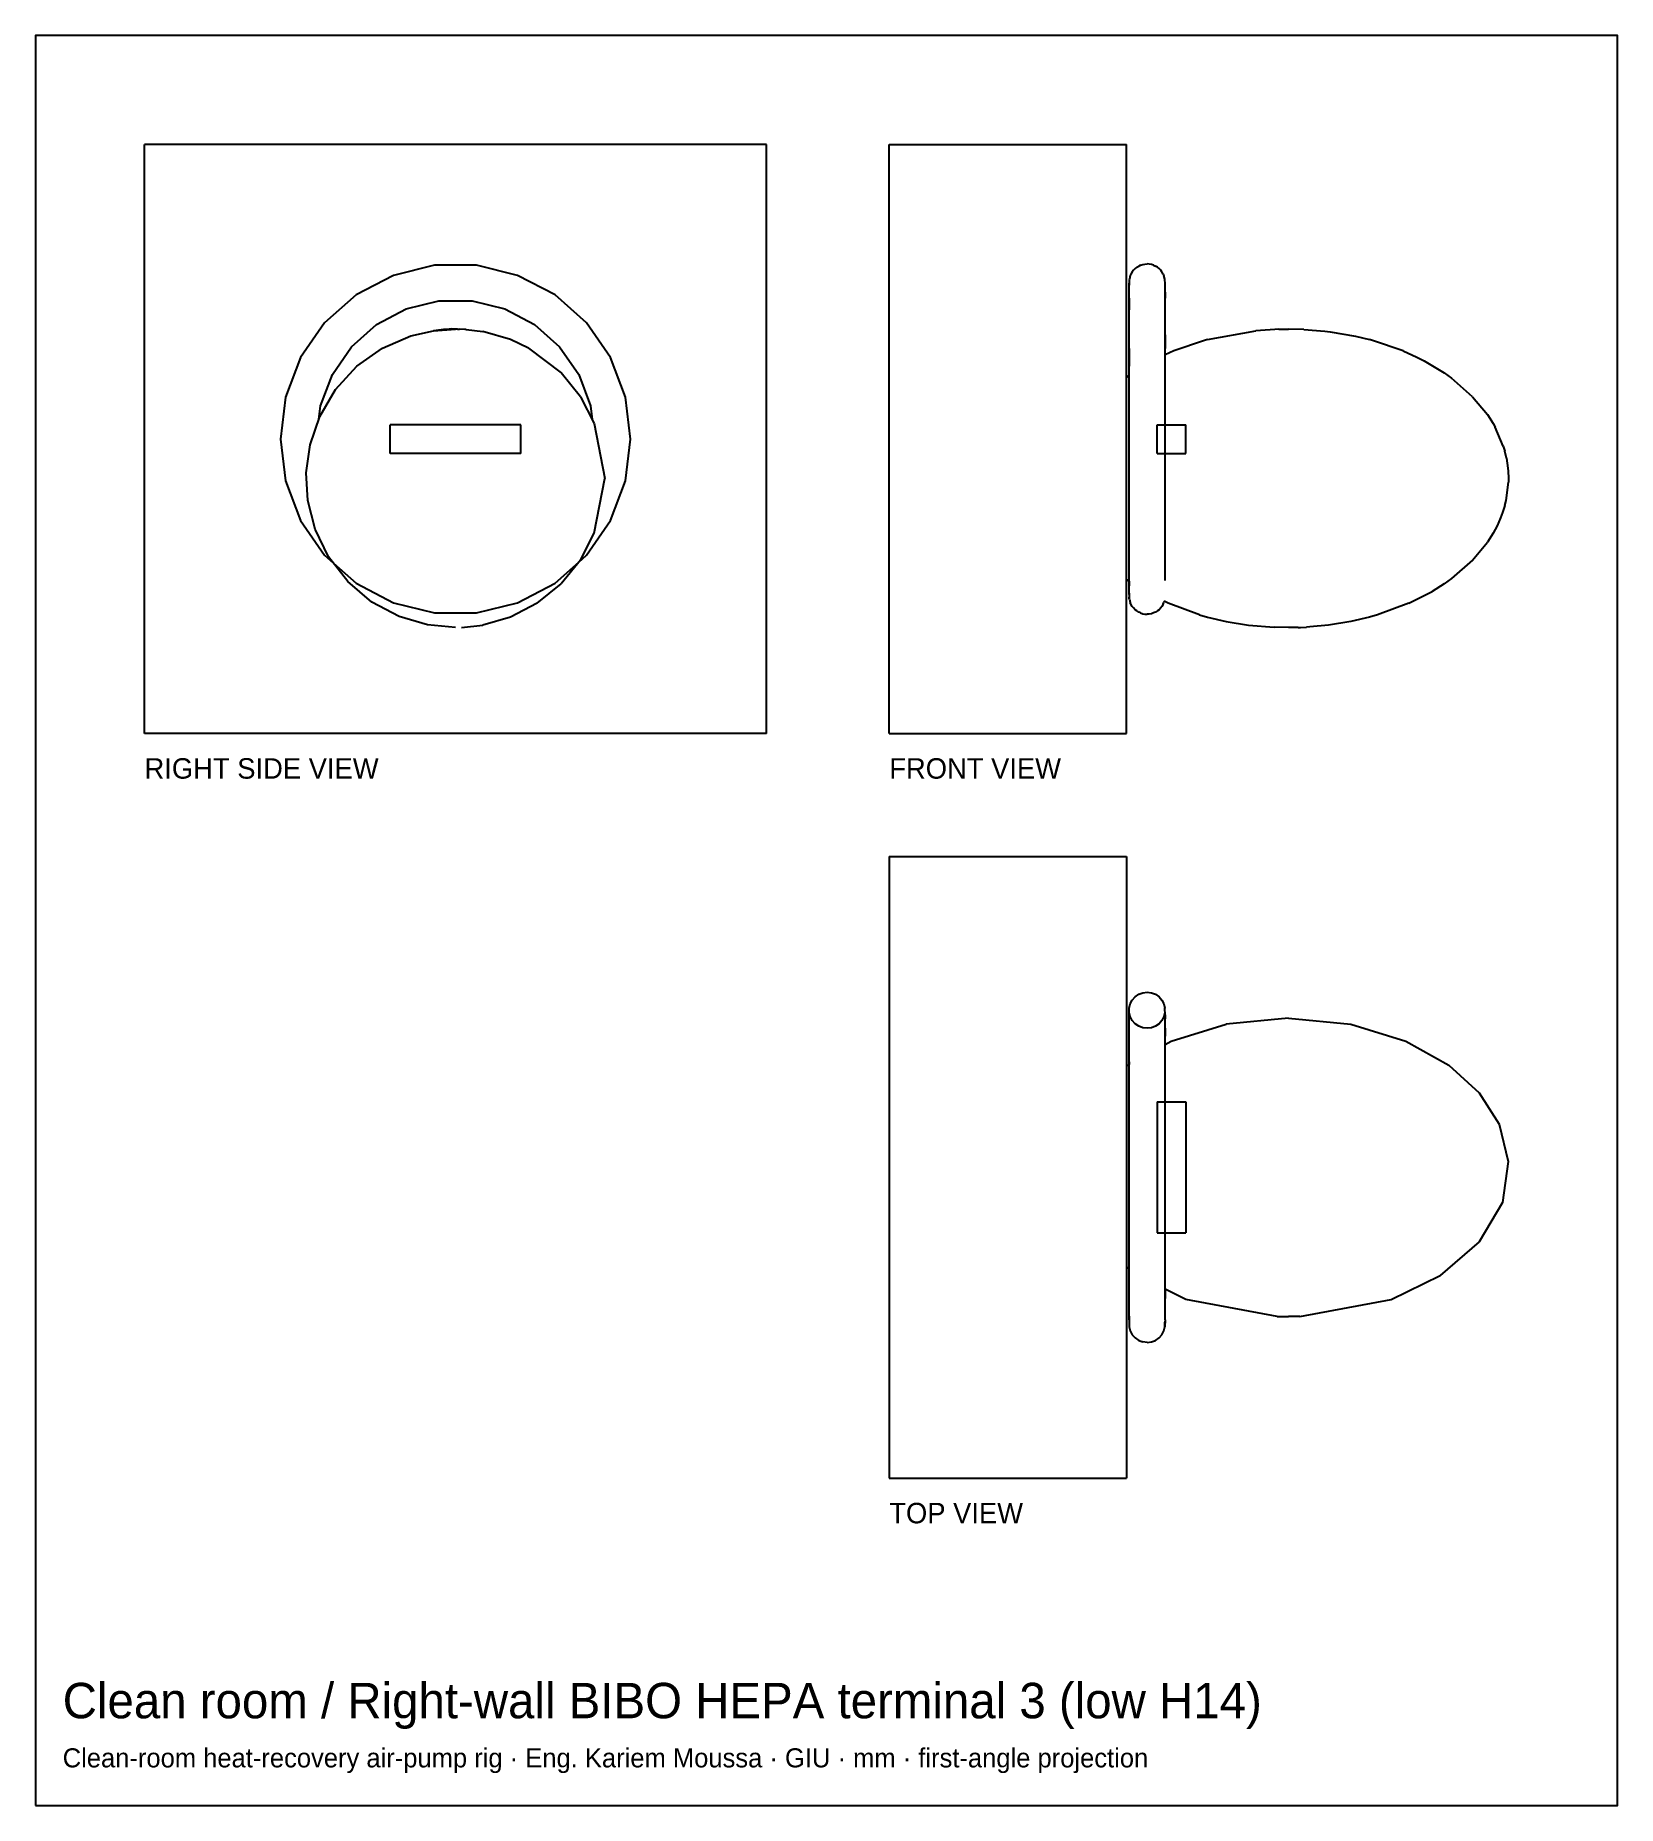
# Model space of a CAD drawing. Header units: millimetres. Extents: x 361 to 554, y -12 to 204.
import ezdxf

# ---------------------------------------------------------------- set-up
doc = ezdxf.new("R2010")
doc.units = ezdxf.units.MM
for name, color, linetype in [('BORDER', 7, 'Continuous'), ('HIDDEN', 8, 'Continuous'), ('TEXT', 5, 'Continuous'), ('VISIBLE', 7, 'Continuous')]:
    doc.layers.add(name, color=color, linetype=linetype)

msp = doc.modelspace()

# ---------------------------------------------------------------- linework, layer by layer
at = {"layer": 'BORDER'}
msp.add_lwpolyline([(360.67, -12), (553.99, -12), (553.99, 204.33), (360.67, 204.33)], close=True, dxfattribs=at)
at = {"layer": 'HIDDEN'}
for points in [[(450, 191), (374, 191)], [(374, 119), (374, 191)], [(450, 119), (450, 191)], [(465, 191), (494, 191)], [(465, 119), (465, 191)], [(494, 119), (494, 191)], [(409.3, 168.24), (412, 168.44)], [(420, 156.75), (404, 156.75)], [(404, 153.25), (404, 156.75)], [(420, 156.75), (404, 156.75)], [(404, 153.25), (404, 156.75)], [(420, 153.25), (420, 156.75)], [(420, 153.25), (420, 156.75)], [(497.75, 156.75), (501.25, 156.75)], [(497.75, 156.75), (501.25, 156.75)], [(497.75, 153.25), (497.75, 156.75)], [(497.75, 153.25), (497.75, 156.75)], [(501.25, 153.25), (501.25, 156.75)], [(501.25, 153.25), (501.25, 156.75)], [(420, 153.25), (404, 153.25)], [(420, 153.25), (404, 153.25)], [(497.75, 153.25), (501.25, 153.25)], [(497.75, 153.25), (501.25, 153.25)], [(397.1, 139.82), (399.84, 137.39)], [(424.16, 137.39), (427.05, 139.95)], [(399.84, 137.39), (404.41, 134.99)], [(419.59, 134.99), (424.16, 137.39)], [(404.41, 134.99), (409.42, 133.76)], [(414.58, 133.76), (419.59, 134.99)], [(412, 131.96), (408.59, 132.28)], [(409.42, 133.76), (414.58, 133.76)], [(450, 119), (374, 119)], [(465, 119), (494, 119)], [(465, 104), (494, 104)], [(465, 104), (465, 28)], [(494, 104), (494, 28)], [(494.44, 84.42), (494.32, 84.93)], [(494.69, 83.95), (494.44, 84.42)], [(498.56, 84.42), (498.31, 83.95)], [(498.68, 84.93), (498.56, 84.42)], [(495.04, 83.55), (494.69, 83.95)], [(495.48, 83.25), (495.04, 83.55)], [(495.97, 83.06), (495.48, 83.25)], [(496.5, 83), (495.97, 83.06)], [(497.03, 83.06), (496.5, 83)], [(497.52, 83.25), (497.03, 83.06)], [(497.96, 83.55), (497.52, 83.25)], [(498.31, 83.95), (497.96, 83.55)], [(497.75, 74), (501.25, 74)], [(497.75, 74), (501.25, 74)], [(497.75, 74), (497.75, 58)], [(497.75, 74), (497.75, 58)], [(501.25, 74), (501.25, 58)], [(501.25, 74), (501.25, 58)], [(497.75, 58), (501.25, 58)], [(497.75, 58), (501.25, 58)], [(465, 28), (494, 28)]]:
    msp.add_lwpolyline(points, dxfattribs=at)
at = {"layer": 'VISIBLE'}
for points in [[(450, 191), (374, 191)], [(374, 119), (374, 191)], [(450, 119), (450, 191)], [(465, 191), (494, 191)], [(465, 119), (465, 191)], [(494, 119), (494, 191)], [(409.42, 176.24), (404.41, 175.01)], [(414.58, 176.24), (409.42, 176.24)], [(419.59, 175.01), (414.58, 176.24)], [(494.69, 175.45), (494.52, 175.16)], [(494.83, 175.63), (494.69, 175.45)], [(495.04, 175.85), (494.83, 175.63)], [(495.23, 176), (495.04, 175.85)], [(495.23, 176), (495.48, 176.15)], [(495.71, 176.25), (495.48, 176.15)], [(495.71, 176.25), (495.97, 176.34)], [(495.97, 176.34), (496.23, 176.38)], [(496.23, 176.38), (496.5, 176.4)], [(496.77, 176.38), (496.5, 176.4)], [(497.03, 176.34), (496.77, 176.38)], [(497.29, 176.25), (497.03, 176.34)], [(497.29, 176.25), (497.52, 176.15)], [(497.77, 176), (497.52, 176.15)], [(497.96, 175.85), (497.77, 176)], [(498.17, 175.63), (497.96, 175.85)], [(498.31, 175.45), (498.17, 175.63)], [(498.48, 175.16), (498.31, 175.45)], [(404.41, 175.01), (399.84, 172.61)], [(424.16, 172.61), (419.59, 175.01)], [(494.32, 174.47), (494.3, 174.06)], [(494.3, 174.06), (494.3, 173.81)], [(494.3, 174.01), (494.3, 174.06)], [(494.3, 172.95), (494.3, 174.01)], [(494.34, 174.56), (494.32, 174.47)], [(494.44, 174.98), (494.34, 174.56)], [(494.52, 175.16), (494.44, 174.98)], [(498.48, 175.16), (498.56, 174.98)], [(498.66, 174.56), (498.56, 174.98)], [(498.68, 174.47), (498.66, 174.56)], [(498.71, 174.06), (498.68, 174.47)], [(498.7, 172.95), (498.71, 174.01)], [(498.71, 174.01), (498.71, 174.06)], [(399.84, 172.61), (395.98, 169.19)], [(405.97, 170.9), (409.95, 171.88)], [(409.95, 171.88), (414.05, 171.88)], [(414.05, 171.88), (418.03, 170.9)], [(428.02, 169.19), (424.16, 172.61)], [(494.3, 172.19), (494.3, 172.95)], [(494.3, 172.23), (494.3, 170.8)], [(494.3, 170.8), (494.3, 172.19)], [(498.7, 172.95), (498.7, 172.23)], [(498.7, 172.3), (498.7, 172.95)], [(498.7, 170.8), (498.7, 172.3)], [(395.98, 169.19), (393.05, 164.95)], [(399.28, 166.27), (402.34, 168.99)], [(402.34, 168.99), (405.97, 170.9)], [(418.03, 170.9), (421.66, 168.99)], [(421.66, 168.99), (424.72, 166.27)], [(430.95, 164.95), (428.02, 169.19)], [(494.3, 169.61), (494.3, 170.8)], [(494.3, 167.73), (494.3, 169.61)], [(498.7, 169.61), (498.7, 170.8)], [(498.7, 167.73), (498.7, 169.61)], [(403.09, 166.12), (406.52, 167.6)], [(406.52, 167.6), (409.3, 168.24)], [(410.54, 168.38), (409.3, 168.24)], [(410.54, 168.38), (410.57, 168.38)], [(410.59, 168.38), (410.57, 168.38)], [(410.61, 168.38), (410.59, 168.38)], [(411.21, 168.42), (410.61, 168.38)], [(411.96, 168.45), (411.21, 168.42)], [(411.53, 168.46), (411.3, 168.42)], [(411.53, 168.46), (411.92, 168.45)], [(412.24, 168.44), (411.96, 168.45)], [(412.24, 168.44), (412.48, 168.43)], [(413.15, 168.4), (412.48, 168.43)], [(413.29, 168.39), (413.15, 168.4)], [(413.29, 168.39), (415.32, 168.14)], [(418.71, 167.16), (415.32, 168.14)], [(420.92, 166.11), (418.71, 167.16)], [(494.3, 166.05), (494.3, 167.73)], [(498.7, 167.73), (498.7, 166.06)], [(498.7, 166.08), (498.7, 167.73)], [(503.53, 167.06), (499.77, 165.77)], [(503.89, 167.16), (503.53, 167.06)], [(503.89, 167.16), (509.81, 168.24)], [(510.37, 168.29), (509.81, 168.24)], [(512.11, 168.4), (510.37, 168.29)], [(512.59, 168.42), (512.11, 168.4)], [(512.59, 168.42), (513.78, 168.44)], [(515.65, 168.4), (513.78, 168.44)], [(515.65, 168.4), (518.23, 168.19)], [(518.23, 168.19), (518.88, 168.11)], [(518.88, 168.11), (521.96, 167.58)], [(521.96, 167.58), (523.67, 167.16)], [(524.03, 167.06), (523.67, 167.16)], [(527.79, 165.77), (524.03, 167.06)], [(393.05, 164.95), (391.22, 160.12)], [(396.95, 162.9), (399.28, 166.27)], [(399.96, 163.9), (403.09, 166.12)], [(420.92, 166.11), (424.9, 163.1)], [(424.72, 166.27), (427.05, 162.9)], [(432.78, 160.12), (430.95, 164.95)], [(494.3, 166.06), (494.3, 163.92)], [(494.3, 163.92), (494.3, 166.05)], [(498.7, 163.92), (498.7, 166.08)], [(499.77, 165.77), (498.7, 165.28)], [(527.79, 165.77), (529.48, 165.01)], [(529.48, 165.01), (530.34, 164.57)], [(530.34, 164.57), (532.79, 163.1)], [(395.49, 159.07), (396.95, 162.9)], [(397.35, 161.06), (399.96, 163.9)], [(427.27, 160.18), (424.9, 163.1)], [(427.05, 162.9), (428.51, 159.07)], [(494, 162.55), (494.3, 162.76)], [(494.3, 161.9), (494.3, 163.92)], [(498.7, 161.9), (498.7, 163.92)], [(532.79, 163.1), (533.69, 162.45)], [(536.28, 160.18), (533.69, 162.45)], [(391.22, 160.12), (390.6, 155)], [(395.41, 157.78), (397.35, 161.06)], [(427.27, 160.18), (428.96, 156.91)], [(433.4, 155), (432.78, 160.12)], [(494.3, 159.59), (494.3, 161.9)], [(498.7, 159.59), (498.7, 161.9)], [(536.28, 160.18), (538.08, 157.99)], [(395.3, 157.45), (395.49, 159.07)], [(428.51, 159.07), (428.71, 157.4)], [(494.3, 157.35), (494.3, 159.59)], [(498.7, 157.35), (498.7, 159.59)], [(538.08, 157.99), (538.77, 156.91)], [(394.23, 154.31), (395.41, 157.78)], [(428.96, 156.91), (430.24, 150.2)], [(494.3, 155), (494.3, 157.35)], [(498.7, 155), (498.7, 157.35)], [(538.77, 156.91), (539.03, 156.46)], [(540.03, 154.14), (539.03, 156.46)], [(390.6, 155), (391.22, 149.88)], [(393.77, 150.88), (394.23, 154.31)], [(432.78, 149.88), (433.4, 155)], [(494.3, 152.65), (494.3, 155)], [(498.7, 152.65), (498.7, 155)], [(540.03, 154.14), (540.21, 153.52)], [(494.3, 150.41), (494.3, 152.65)], [(498.7, 150.41), (498.7, 152.65)], [(540.41, 152.66), (540.21, 153.52)], [(540.41, 152.66), (540.52, 152.05)], [(540.52, 152.05), (540.62, 151.14)], [(391.22, 149.88), (393.05, 145.05)], [(393.96, 147.5), (393.77, 150.88)], [(428.96, 143.49), (430.24, 150.2)], [(430.95, 145.05), (432.78, 149.88)], [(494.3, 148.09), (494.3, 150.41)], [(498.7, 148.1), (498.7, 150.41)], [(540.36, 147.48), (540.65, 149.73)], [(540.62, 151.14), (540.66, 150.2)], [(540.66, 150.2), (540.65, 149.73)], [(394.84, 144.01), (393.96, 147.5)], [(494.3, 146.08), (494.3, 148.09)], [(498.7, 146.08), (498.7, 148.1)], [(540.21, 146.88), (540.36, 147.48)], [(393.05, 145.05), (395.98, 140.81)], [(428.02, 140.81), (430.95, 145.05)], [(494.3, 143.95), (494.3, 146.08)], [(498.7, 143.95), (498.7, 146.08)], [(539.7, 145.37), (539.27, 144.41)], [(539.94, 146.01), (539.7, 145.37)], [(540.21, 146.88), (539.94, 146.01)], [(396.47, 140.63), (394.84, 144.01)], [(427.27, 140.22), (428.96, 143.49)], [(494.3, 142.27), (494.3, 143.95)], [(498.7, 142.27), (498.7, 143.95)], [(538.77, 143.49), (538.08, 142.41)], [(539.27, 144.41), (538.77, 143.49)], [(395.98, 140.81), (397.1, 139.82)], [(398.83, 137.58), (396.47, 140.63)], [(427.05, 139.95), (428.02, 140.81)], [(494.3, 140.39), (494.3, 142.27)], [(498.7, 140.39), (498.7, 142.27)], [(536.28, 140.22), (538.08, 142.41)], [(427.27, 140.22), (424.9, 137.3)], [(494.3, 139.2), (494.3, 140.39)], [(494.3, 137.7), (494.3, 139.2)], [(498.7, 139.2), (498.7, 140.39)], [(498.7, 137.81), (498.7, 139.2)], [(536.28, 140.22), (533.69, 137.95)], [(401.78, 135.09), (398.83, 137.58)], [(421.98, 134.93), (424.9, 137.3)], [(494, 137.85), (494.3, 137.64)], [(494.3, 137.05), (494.3, 137.7)], [(494.3, 137.64), (494.3, 137.05)], [(494.3, 135.99), (494.3, 137.05)], [(498.7, 137.71), (498.7, 137.81)], [(528.49, 134.93), (531.34, 136.39)], [(532.79, 137.3), (531.34, 136.39)], [(533.69, 137.95), (532.79, 137.3)], [(405.11, 133.31), (401.78, 135.09)], [(421.98, 134.93), (418.71, 133.24)], [(494.3, 136.19), (494.3, 135.94)], [(494.3, 135.94), (494.32, 135.53)], [(494.32, 135.53), (494.32, 135.68)], [(494.34, 135.44), (494.32, 135.53)], [(494.34, 135.44), (494.44, 135.02)], [(494.52, 134.84), (494.44, 135.02)], [(494.69, 134.55), (494.52, 134.84)], [(494.83, 134.37), (494.69, 134.55)], [(495.04, 134.15), (494.83, 134.37)], [(495.23, 134), (495.04, 134.15)], [(497.96, 134.15), (497.77, 134)], [(498.17, 134.37), (497.96, 134.15)], [(498.31, 134.55), (498.17, 134.37)], [(498.48, 134.84), (498.31, 134.55)], [(498.48, 134.84), (498.56, 135.02)], [(498.6, 135.18), (498.56, 135.02)], [(499.07, 134.93), (498.59, 135.18)], [(502.89, 133.53), (499.07, 134.93)], [(528.49, 134.93), (524.67, 133.53)], [(408.59, 132.28), (405.11, 133.31)], [(412.75, 131.98), (415.32, 132.26)], [(418.71, 133.24), (415.32, 132.26)], [(495.48, 133.85), (495.23, 134)], [(495.71, 133.75), (495.48, 133.85)], [(495.71, 133.75), (495.97, 133.66)], [(495.97, 133.66), (496.23, 133.62)], [(496.23, 133.62), (496.5, 133.6)], [(496.77, 133.62), (496.5, 133.6)], [(497.03, 133.66), (496.77, 133.62)], [(497.29, 133.75), (497.03, 133.66)], [(497.52, 133.85), (497.29, 133.75)], [(497.77, 134), (497.52, 133.85)], [(502.89, 133.53), (503.89, 133.24)], [(503.89, 133.24), (506.15, 132.71)], [(506.15, 132.71), (508.89, 132.26)], [(508.89, 132.26), (512.01, 132)], [(513.78, 131.96), (512.01, 132)], [(514.97, 131.98), (513.78, 131.96)], [(514.97, 131.98), (515.23, 131.99)], [(515.23, 131.99), (515.98, 132.02)], [(516.38, 132.05), (515.98, 132.02)], [(518.67, 132.26), (516.38, 132.05)], [(521.41, 132.71), (518.67, 132.26)], [(523.67, 133.24), (521.41, 132.71)], [(524.67, 133.53), (523.67, 133.24)], [(450, 119), (374, 119)], [(465, 119), (494, 119)], [(465, 104), (494, 104)], [(465, 104), (465, 28)], [(494, 104), (494, 28)], [(494.69, 86.45), (495.04, 86.85)], [(495.04, 86.85), (495.48, 87.15)], [(495.48, 87.15), (495.97, 87.34)], [(495.97, 87.34), (496.5, 87.4)], [(496.5, 87.4), (497.03, 87.34)], [(497.03, 87.34), (497.52, 87.15)], [(497.52, 87.15), (497.96, 86.85)], [(497.96, 86.85), (498.31, 86.45)], [(494.3, 84.64), (494.32, 85.47)], [(494.3, 84.64), (494.32, 84.93)], [(494.3, 84.28), (494.3, 84.64)], [(494.32, 85.47), (494.44, 85.98)], [(494.32, 84.9), (494.32, 85.47)], [(494.44, 85.98), (494.69, 86.45)], [(498.31, 86.45), (498.56, 85.98)], [(498.56, 85.98), (498.68, 85.47)], [(498.7, 84.64), (498.68, 85.47)], [(498.7, 84.28), (498.7, 84.64)], [(498.7, 84.64), (498.7, 84.17)], [(494.3, 83), (494.3, 84.28)], [(494.3, 81.99), (494.3, 83)], [(498.7, 83), (498.7, 84.28)], [(498.7, 82.07), (498.7, 83)], [(498.7, 83), (498.7, 82.02)], [(499.45, 81.43), (506.18, 83.5)], [(513.78, 84.24), (506.18, 83.5)], [(513.78, 84.24), (521.38, 83.5)], [(521.38, 83.5), (528.11, 81.43)], [(494.3, 80.37), (494.3, 81.99)], [(494.3, 78.9), (494.3, 80.37)], [(498.7, 80.37), (498.7, 82.07)], [(498.7, 81.01), (499.45, 81.43)], [(498.7, 78.9), (498.7, 80.37)], [(528.11, 81.43), (533.38, 78.48)], [(494, 78.32), (494.18, 78.48)], [(494.18, 78.48), (494.3, 78.55)], [(494.3, 78.91), (494.3, 78.55)], [(494.3, 76.91), (494.3, 78.9)], [(498.7, 76.91), (498.7, 78.9)], [(533.38, 78.48), (537.06, 75.12)], [(494.3, 75.05), (494.3, 76.91)], [(498.7, 75.06), (498.7, 76.91)], [(494.3, 72.81), (494.3, 75.05)], [(498.7, 72.81), (498.7, 75.06)], [(537.06, 75.12), (539.51, 71.28)], [(494.3, 70.66), (494.3, 72.81)], [(498.7, 70.66), (498.7, 72.81)], [(494.3, 68.31), (494.3, 70.66)], [(498.7, 68.31), (498.7, 70.66)], [(539.51, 71.28), (540.64, 66.7)], [(494.3, 66), (494.3, 68.31)], [(498.7, 66), (498.7, 68.31)], [(494.3, 63.69), (494.3, 66)], [(498.7, 63.69), (498.7, 66)], [(540.64, 66.7), (539.91, 61.72)], [(494.3, 61.34), (494.3, 63.69)], [(498.7, 61.34), (498.7, 63.69)], [(494.3, 59.19), (494.3, 61.34)], [(498.7, 59.19), (498.7, 61.34)], [(539.91, 61.72), (537.06, 56.88)], [(494.3, 56.94), (494.3, 59.19)], [(498.7, 56.95), (498.7, 59.19)], [(494.3, 55.09), (494.3, 56.94)], [(498.7, 55.09), (498.7, 56.95)], [(537.06, 56.88), (532.31, 52.79)], [(494.3, 53.1), (494.3, 55.09)], [(498.7, 53.1), (498.7, 55.09)], [(494.3, 53.61), (494, 53.86)], [(494.3, 51.63), (494.3, 53.1)], [(498.7, 51.63), (498.7, 53.1)], [(526.31, 49.86), (532.31, 52.79)], [(494.3, 49.93), (494.3, 51.63)], [(494.3, 49), (494.3, 49.93)], [(498.7, 50.01), (498.7, 51.63)], [(498.7, 51.11), (498.7, 49.98)], [(501.25, 49.86), (498.7, 51.11)], [(498.7, 49), (498.7, 50.01)], [(512.41, 47.78), (501.25, 49.86)], [(515.15, 47.78), (526.31, 49.86)], [(494.3, 47.72), (494.3, 49)], [(494.3, 47.83), (494.3, 47.36)], [(494.3, 47.36), (494.3, 47.72)], [(498.7, 47.72), (498.7, 49)], [(498.7, 47.36), (498.7, 47.72)], [(512.41, 47.78), (513.78, 47.76)], [(515.15, 47.78), (513.78, 47.76)], [(494.3, 47.36), (494.32, 46.53)], [(494.32, 46.53), (494.44, 46.02)], [(494.44, 46.02), (494.69, 45.55)], [(494.69, 45.55), (495.04, 45.15)], [(497.96, 45.15), (498.31, 45.55)], [(498.31, 45.55), (498.56, 46.02)], [(498.56, 46.02), (498.68, 46.53)], [(498.7, 47.36), (498.68, 47.07)], [(498.7, 47.36), (498.68, 46.53)], [(498.68, 46.53), (498.68, 47.1)], [(495.04, 45.15), (495.48, 44.85)], [(495.48, 44.85), (495.97, 44.66)], [(496.5, 44.6), (495.97, 44.66)], [(496.5, 44.6), (497.03, 44.66)], [(497.03, 44.66), (497.52, 44.85)], [(497.52, 44.85), (497.96, 45.15)], [(465, 28), (494, 28)]]:
    msp.add_lwpolyline(points, dxfattribs=at)

# ---------------------------------------------------------------- texts
at = {"layer": 'TEXT'}
for s, height, p in [('RIGHT SIDE VIEW', 2.5, (374, 113.5)), ('FRONT VIEW', 2.5, (465, 113.5)), ('TOP VIEW', 2.5, (465, 22.5)), ('Clean room / Right-wall BIBO HEPA terminal 3 (low H14)', 4.3332, (364, -1.33)), ('Clean-room heat-recovery air-pump rig · Eng. Kariem Moussa · GIU · mm · first-angle projection', 2.3332, (364, -7.33))]:
    msp.add_text(s, height=height, dxfattribs=at).set_placement(p)

doc.saveas('drawing.dxf')
